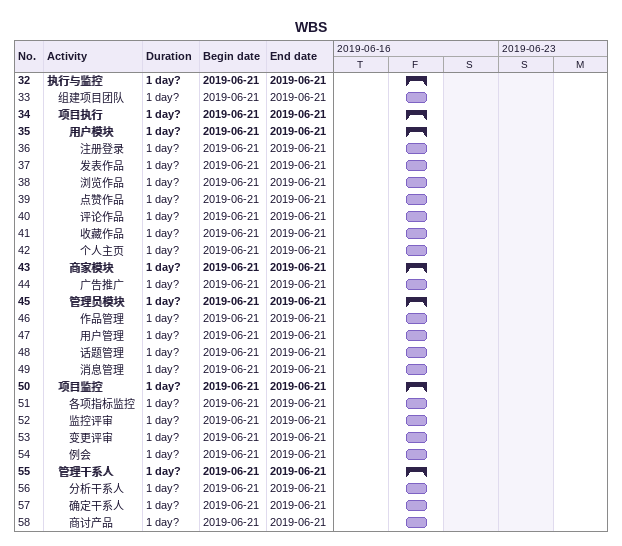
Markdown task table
WBS

| ID | Level | Task | Duration | Start | Finish |
|---|---|---|---|---|---|
| 32 | 1 | **执行与监控** | 1d? | 2019-06-21 | 2019-06-21 |
| 33 | 2 | 组建项目团队 | 1d? | 2019-06-21 | 2019-06-21 |
| 34 | 2 | **项目执行** | 1d? | 2019-06-21 | 2019-06-21 |
| 35 | 3 | **用户模块** | 1d? | 2019-06-21 | 2019-06-21 |
| 36 | 4 | 注册登录 | 1d? | 2019-06-21 | 2019-06-21 |
| 37 | 4 | 发表作品 | 1d? | 2019-06-21 | 2019-06-21 |
| 38 | 4 | 浏览作品 | 1d? | 2019-06-21 | 2019-06-21 |
| 39 | 4 | 点赞作品 | 1d? | 2019-06-21 | 2019-06-21 |
| 40 | 4 | 评论作品 | 1d? | 2019-06-21 | 2019-06-21 |
| 41 | 4 | 收藏作品 | 1d? | 2019-06-21 | 2019-06-21 |
| 42 | 4 | 个人主页 | 1d? | 2019-06-21 | 2019-06-21 |
| 43 | 3 | **商家模块** | 1d? | 2019-06-21 | 2019-06-21 |
| 44 | 4 | 广告推广 | 1d? | 2019-06-21 | 2019-06-21 |
| 45 | 3 | **管理员模块** | 1d? | 2019-06-21 | 2019-06-21 |
| 46 | 4 | 作品管理 | 1d? | 2019-06-21 | 2019-06-21 |
| 47 | 4 | 用户管理 | 1d? | 2019-06-21 | 2019-06-21 |
| 48 | 4 | 话题管理 | 1d? | 2019-06-21 | 2019-06-21 |
| 49 | 4 | 消息管理 | 1d? | 2019-06-21 | 2019-06-21 |
| 50 | 2 | **项目监控** | 1d? | 2019-06-21 | 2019-06-21 |
| 51 | 3 | 各项指标监控 | 1d? | 2019-06-21 | 2019-06-21 |
| 52 | 3 | 监控评审 | 1d? | 2019-06-21 | 2019-06-21 |
| 53 | 3 | 变更评审 | 1d? | 2019-06-21 | 2019-06-21 |
| 54 | 3 | 例会 | 1d? | 2019-06-21 | 2019-06-21 |
| 55 | 2 | **管理干系人** | 1d? | 2019-06-21 | 2019-06-21 |
| 56 | 3 | 分析干系人 | 1d? | 2019-06-21 | 2019-06-21 |
| 57 | 3 | 确定干系人 | 1d? | 2019-06-21 | 2019-06-21 |
| 58 | 3 | 商讨产品 | 1d? | 2019-06-21 | 2019-06-21 |
